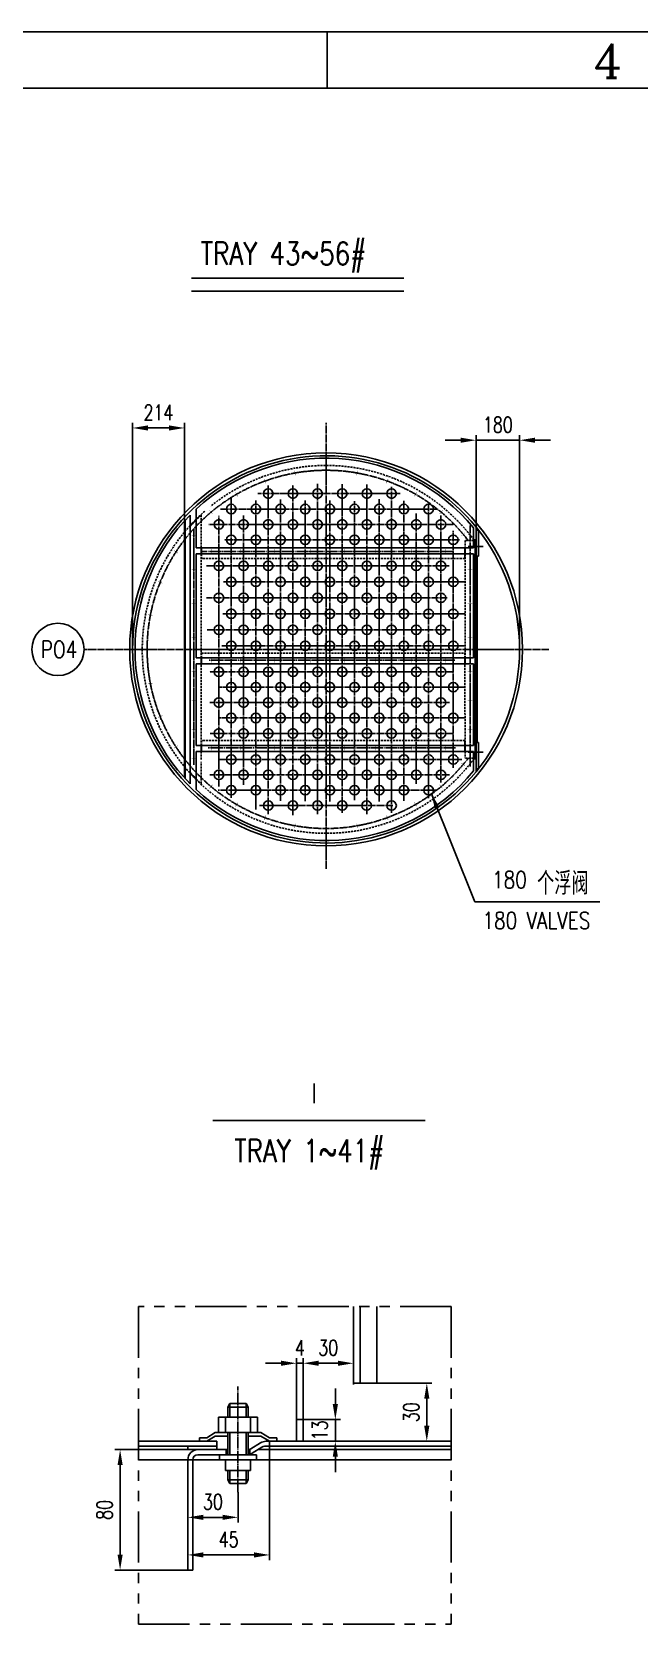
# Model space of a CAD drawing. Extents: x 16825 to 205982, y -10874 to 68273.
# Drawn here: x 173641 to 177407, y 58404 to 68273 of the extents above; entities that cross this region are included whole.
import ezdxf

# ---------------------------------------------------------------- set-up
doc = ezdxf.new("R2010")
doc.units = 0
doc.header["$LTSCALE"] = 5
doc.header["$MEASUREMENT"] = 0
for name, pattern in [('CENTER', [18, 15, -1, 1, -1]), ('DASHED', [0.75, 0.5, -0.25]), ('PHANTOM', [63.5, 31.75, -6.35, 6.35, -6.35, 6.35, -6.35])]:
    doc.linetypes.add(name, pattern=pattern)
doc.layers.get('DEFPOINTS').update_dxf_attribs({"linetype": 'CONTINUOUS'})
for name, color, linetype in [('CEN', 6, 'CENTER'), ('DIM', 1, 'CONTINUOUS'), ('HID', 5, 'DASHED'), ('PHANTOM', 4, 'PHANTOM'), ('THICK', 2, 'CONTINUOUS'), ('THINK', 2, 'CONTINUOUS'), ('THK', 2, 'CONTINUOUS'), ('THN', 4, 'CONTINUOUS'), ('TK', 3, 'CONTINUOUS'), ('TXT', 3, 'CONTINUOUS')]:
    doc.layers.add(name, color=color, linetype=linetype)
doc.styles.add('ROMANC', font='romanc')
doc.styles.get("Standard").update_dxf_attribs({"font": 'simplex', "width": 0.75, "bigfont": 'hzdx'})
doc.dimstyles.new('DIM3', dxfattribs={"dimscale": 0, "dimtxt": 3, "dimasz": 3, "dimexe": 1, "dimexo": 0, "dimgap": 1.5, "dimtad": 1, "dimdec": 4, "dimdsep": 46, "dimtxsty": 'Standard', "dimcen": 3, "dimclrd": 1, "dimclrt": 3, "dimadec": 0, "dimazin": 0, "dimtfac": 0.75, "dimtdec": 4, "dimtix": 1, "dimtmove": 0, "dimatfit": 0, "dimfxl": 0, "dimtolj": 1, "dimtzin": 0, "dimarcsym": 0})

# ---------------------------------------------------------------- blocks, each defined once
blk = doc.blocks.new('*D14')
at = {"layer": 'DEFPOINTS', "color": 0}
for p in [(175323.5, 59671.9), (175522.8, 59671.9), (175323.5, 59537.1)]:
    blk.add_point(p, dxfattribs=at)
at = {"layer": 'DIM', "color": 1, "lineweight": -2}
for p, q in [((175522.8, 59767.9), (175522.8, 59863.9)), ((175522.8, 59537.1), (175522.8, 59671.9)), ((175522.8, 59441.1), (175522.8, 59345.1))]:
    blk.add_line(p, q, dxfattribs=at)
at = {"layer": 'DIM', "lineweight": -2}
for p, q in [((175323.5, 59671.9), (175554.8, 59671.9)), ((175323.5, 59537.1), (175554.8, 59537.1))]:
    blk.add_line(p, q, dxfattribs=at)
at = {"layer": 'DIM', "color": 1}
for points in [[(175506.8, 59767.9), (175538.8, 59767.9), (175522.8, 59671.9)], [(175506.8, 59441.1), (175538.8, 59441.1), (175522.8, 59537.1)]]:
    blk.add_solid(points, dxfattribs=at)
at = {"layer": 'DIM', "color": 3, "insert": (175426.8, 59604.5), "char_height": 96, "attachment_point": 5, "rotation": 90}
blk.add_mtext('\\A1;13', dxfattribs=at)
blk = doc.blocks.new('*D31')
at = {"layer": 'DEFPOINTS', "color": 0}
for p in [(175114.7, 59537.1), (174608.1, 58908.1), (175114.7, 58832.8)]:
    blk.add_point(p, dxfattribs=at)
at = {"layer": 'DIM', "lineweight": -2}
for p, q in [((175114.7, 59537.1), (175114.7, 58800.8)), ((174608.1, 58908.1), (174608.1, 58800.8))]:
    blk.add_line(p, q, dxfattribs=at)
at = {"layer": 'DIM', "color": 1, "lineweight": -2}
blk.add_line((174704.1, 58832.8), (175018.7, 58832.8), dxfattribs=at)
at = {"layer": 'DIM', "color": 1}
for points in [[(174704.1, 58848.8), (174704.1, 58816.8), (174608.1, 58832.8)], [(175018.7, 58848.8), (175018.7, 58816.8), (175114.7, 58832.8)]]:
    blk.add_solid(points, dxfattribs=at)
at = {"layer": 'DIM', "color": 3, "insert": (174861.4, 58928.8), "char_height": 96, "attachment_point": 5}
blk.add_mtext('\\A1;45', dxfattribs=at)
blk = doc.blocks.new('*D30')
at = {"layer": 'DEFPOINTS', "color": 0}
for p in [(174581.6, 59485.3), (174188.1, 58738.8), (174608.1, 58738.8)]:
    blk.add_point(p, dxfattribs=at)
at = {"layer": 'DIM', "lineweight": -2}
for p, q in [((174581.6, 59485.3), (174156.1, 59485.3)), ((174608.1, 58738.8), (174156.1, 58738.8))]:
    blk.add_line(p, q, dxfattribs=at)
at = {"layer": 'DIM', "color": 1, "lineweight": -2}
blk.add_line((174188.1, 59389.3), (174188.1, 58834.8), dxfattribs=at)
at = {"layer": 'DIM', "color": 1}
for points in [[(174172.1, 59389.3), (174204.1, 59389.3), (174188.1, 59485.3)], [(174172.1, 58834.8), (174204.1, 58834.8), (174188.1, 58738.8)]]:
    blk.add_solid(points, dxfattribs=at)
at = {"layer": 'DIM', "color": 3, "insert": (174092.1, 59112.1), "char_height": 96, "attachment_point": 5, "rotation": 90}
blk.add_mtext('\\A1;80', dxfattribs=at)
blk = doc.blocks.new('*D32')
at = {"layer": 'DEFPOINTS', "color": 0}
for p in [(174919.2, 59221.8), (174608.1, 59180.8), (174919.2, 59065.8)]:
    blk.add_point(p, dxfattribs=at)
at = {"layer": 'DIM', "lineweight": -2}
for p, q in [((174919.2, 59221.8), (174919.2, 59033.8)), ((174608.1, 59180.8), (174608.1, 59033.8))]:
    blk.add_line(p, q, dxfattribs=at)
at = {"layer": 'DIM', "color": 1, "lineweight": -2}
blk.add_line((174704.1, 59065.8), (174823.2, 59065.8), dxfattribs=at)
at = {"layer": 'DIM', "color": 1}
for points in [[(174704.1, 59081.8), (174704.1, 59049.8), (174608.1, 59065.8)], [(174823.2, 59081.8), (174823.2, 59049.8), (174919.2, 59065.8)]]:
    blk.add_solid(points, dxfattribs=at)
at = {"layer": 'DIM', "color": 3, "insert": (174763.6, 59161.8), "char_height": 96, "attachment_point": 5}
blk.add_mtext('\\A1;30', dxfattribs=at)
blk = doc.blocks.new('*D16')
at = {"layer": 'DEFPOINTS', "color": 0}
for p in [(175634.6, 60020.8), (175634.6, 59890.1), (175323.5, 59742.5)]:
    blk.add_point(p, dxfattribs=at)
at = {"layer": 'DIM', "lineweight": -2}
for p, q in [((175323.5, 59742.5), (175323.5, 60052.8)), ((175634.6, 59890.1), (175634.6, 60052.8))]:
    blk.add_line(p, q, dxfattribs=at)
at = {"layer": 'DIM', "color": 1, "lineweight": -2}
blk.add_line((175419.5, 60020.8), (175538.6, 60020.8), dxfattribs=at)
at = {"layer": 'DIM', "color": 1}
for points in [[(175419.5, 60036.8), (175419.5, 60004.8), (175323.5, 60020.8)], [(175538.6, 60036.8), (175538.6, 60004.8), (175634.6, 60020.8)]]:
    blk.add_solid(points, dxfattribs=at)
at = {"layer": 'DIM', "color": 3, "insert": (175479, 60116.8), "char_height": 96, "attachment_point": 5}
blk.add_mtext('\\A1;30', dxfattribs=at)
blk = doc.blocks.new('*D15')
at = {"layer": 'DEFPOINTS', "color": 0}
for p in [(175282, 60020.8), (175282, 59671.9), (175323.5, 59671.9)]:
    blk.add_point(p, dxfattribs=at)
at = {"layer": 'DIM', "color": 1, "lineweight": -2}
for p, q in [((175186, 60020.8), (175090, 60020.8)), ((175323.5, 60020.8), (175282, 60020.8)), ((175419.5, 60020.8), (175515.5, 60020.8))]:
    blk.add_line(p, q, dxfattribs=at)
at = {"layer": 'DIM', "lineweight": -2}
for p, q in [((175282, 59671.9), (175282, 60052.8)), ((175323.5, 59671.9), (175323.5, 60052.8))]:
    blk.add_line(p, q, dxfattribs=at)
at = {"layer": 'DIM', "color": 1}
for points in [[(175186, 60036.8), (175186, 60004.8), (175282, 60020.8)], [(175419.5, 60036.8), (175419.5, 60004.8), (175323.5, 60020.8)]]:
    blk.add_solid(points, dxfattribs=at)
at = {"layer": 'DIM', "color": 3, "insert": (175302.8, 60116.8), "char_height": 96, "attachment_point": 5}
blk.add_mtext('\\A1;4', dxfattribs=at)
blk = doc.blocks.new('*D33')
at = {"layer": 'DEFPOINTS', "color": 0}
for p in [(175781, 59897.6), (176090, 59897.6), (175878, 59537.1)]:
    blk.add_point(p, dxfattribs=at)
at = {"layer": 'DIM', "lineweight": -2}
for p, q in [((175781, 59897.6), (176122, 59897.6)), ((175878, 59537.1), (176122, 59537.1))]:
    blk.add_line(p, q, dxfattribs=at)
at = {"layer": 'DIM', "color": 1, "lineweight": -2}
blk.add_line((176090, 59633.1), (176090, 59801.6), dxfattribs=at)
at = {"layer": 'DIM', "color": 1}
for points in [[(176074, 59801.6), (176106, 59801.6), (176090, 59897.6)], [(176074, 59633.1), (176106, 59633.1), (176090, 59537.1)]]:
    blk.add_solid(points, dxfattribs=at)
at = {"layer": 'DIM', "color": 3, "insert": (175994, 59717.4), "char_height": 96, "attachment_point": 5, "rotation": 90}
blk.add_mtext('\\A1;30', dxfattribs=at)
blk = doc.blocks.new('*D52')
at = {"layer": 'DEFPOINTS', "color": 0}
for p in [(174586.5, 65817.6), (174586.5, 65228.8), (174265.5, 64445.3)]:
    blk.add_point(p, dxfattribs=at)
at = {"layer": 'DIM', "lineweight": -2}
for p, q in [((174265.5, 64445.3), (174265.5, 65849.6)), ((174586.5, 65228.8), (174586.5, 65849.6))]:
    blk.add_line(p, q, dxfattribs=at)
at = {"layer": 'DIM', "color": 1, "lineweight": -2}
blk.add_line((174361.5, 65817.6), (174490.5, 65817.6), dxfattribs=at)
at = {"layer": 'DIM', "color": 1}
for points in [[(174361.5, 65833.6), (174361.5, 65801.6), (174265.5, 65817.6)], [(174490.5, 65833.6), (174490.5, 65801.6), (174586.5, 65817.6)]]:
    blk.add_solid(points, dxfattribs=at)
at = {"layer": 'DIM', "color": 3, "insert": (174426, 65913.6), "char_height": 96, "attachment_point": 5}
blk.add_mtext('\\A1;214', dxfattribs=at)
blk = doc.blocks.new('*D51')
at = {"layer": 'DEFPOINTS', "color": 0}
for p in [(176395.5, 65741.7), (176395.5, 65041.5), (176665.5, 64445.3)]:
    blk.add_point(p, dxfattribs=at)
at = {"layer": 'DIM', "color": 1, "lineweight": -2}
for p, q in [((176299.5, 65741.7), (176203.5, 65741.7)), ((176665.5, 65741.7), (176395.5, 65741.7)), ((176761.5, 65741.7), (176857.5, 65741.7))]:
    blk.add_line(p, q, dxfattribs=at)
at = {"layer": 'DIM', "lineweight": -2}
for p, q in [((176395.5, 65041.5), (176395.5, 65773.7)), ((176665.5, 64445.3), (176665.5, 65773.7))]:
    blk.add_line(p, q, dxfattribs=at)
at = {"layer": 'DIM', "color": 1}
for points in [[(176299.5, 65757.7), (176299.5, 65725.7), (176395.5, 65741.7)], [(176761.5, 65757.7), (176761.5, 65725.7), (176665.5, 65741.7)]]:
    blk.add_solid(points, dxfattribs=at)
at = {"layer": 'DIM', "color": 3, "insert": (176530.5, 65837.7), "char_height": 96, "attachment_point": 5}
blk.add_mtext('\\A1;180', dxfattribs=at)

msp = doc.modelspace()

# ---------------------------------------------------------------- linework, layer by layer
at = {"layer": 'CEN', "ltscale": 0.6}
for p, q in [((175465.526, 63084.802), (175465.526, 65849.08)), ((175107.026, 63424.519), (175107.026, 65460.166)), ((175260.026, 63417.482), (175260.026, 65463.552)), ((175413.026, 63423.36), (175413.026, 65472.019)), ((175566.026, 63432.63), (175566.026, 65468.632)), ((175719.026, 63424.684), (175719.026, 65466.902)), ((175872.026, 63431.735), (175872.026, 65452.928)), ((174877.526, 63524.624), (174877.526, 65386.779)), ((175030.526, 63452.588), (175030.526, 65368.034)), ((175925.392, 65410.564), (175042.265, 65410.564)), ((175183.526, 63507.198), (175183.526, 65374.38)), ((175336.526, 63504.144), (175336.526, 65368.725)), ((175489.526, 63501.495), (175489.526, 65368.725)), ((175642.526, 63510.765), (175642.526, 65363.645)), ((175795.526, 63502.972), (175795.526, 65375.461)), ((175948.526, 63507.06), (175948.526, 65366.799)), ((176101.526, 63523.007), (176101.526, 65355.041)), ((174801.026, 63594.541), (174801.026, 65273.396)), ((176154.873, 65315.314), (174805.568, 65315.314)), ((174954.026, 63605.135), (174954.026, 65279.009)), ((176025.026, 63611.471), (176025.026, 65288.25)), ((176178.026, 63619.451), (176178.026, 65275.514)), ((174645.026, 65192.896), (174645.026, 64445.314)), ((176254.526, 65220.064), (174737.893, 65220.064)), ((176254.526, 63711.51), (176254.526, 65179.89)), ((176358.026, 65212.187), (176358.026, 63719.454)), ((176293.305, 65124.814), (174835.303, 65124.814)), ((176439.572, 65082.891), (176346.032, 65082.891)), ((176227.787, 64962.814), (174724.526, 64962.814)), ((176328.026, 64863.814), (174829.467, 64863.814)), ((176217.133, 64764.814), (174724.526, 64764.814)), ((176328.026, 64665.814), (174824.141, 64665.814)), ((176235.777, 64566.814), (174728.256, 64566.814)), ((176845.945, 64445.314), (173964.958, 64445.314)), ((174645.026, 63730.236), (174645.026, 64445.314)), ((176328.026, 64467.814), (174816.15, 64467.814)), ((176254.526, 64305.814), (174741.671, 64305.814)), ((176325.885, 64210.564), (174796.526, 64210.564)), ((176231.741, 64115.314), (174745.222, 64115.314)), ((176327.015, 64020.064), (174796.526, 64020.064)), ((176254.526, 63924.814), (174745.946, 63924.814)), ((176307.094, 63762.814), (174796.526, 63762.814)), ((176439.572, 63807.736), (176346.032, 63807.736)), ((176229.962, 63667.564), (174743.493, 63667.564)), ((176151.07, 63572.314), (174796.526, 63572.314)), ((175878.402, 63477.064), (175051.62, 63477.064))]:
    msp.add_line(p, q, dxfattribs=at)
at = {"layer": 'CEN'}
for p, q in [((176256.414, 65052.814), (174690.026, 65052.814)), ((176264.718, 64377.814), (174735.026, 64377.814)), ((176268.026, 63834.814), (174735.026, 63834.814)), ((174919.162, 59221.809), (174919.162, 59876.81))]:
    msp.add_line(p, q, dxfattribs=at)
at = {"layer": 'CEN', "ltscale": 0.6}
msp.add_arc((175465.526, 64445.314), 1110, 37.4578773, 322.5421227, dxfattribs=at)
at = {"layer": 'DIM'}
msp.add_circle((173802.772, 64445.314), 162.187, dxfattribs=at)
at = {"layer": 'HID', "ltscale": 5}
for p, q in [((174690.026, 65276.8), (174690.026, 65075.314)), ((174690.026, 65037.814), (174690.026, 64422.814)), ((174693.026, 65037.814), (174693.026, 65007.814)), ((176380.526, 65120.391), (176328.026, 65120.391)), ((176328.026, 65120.391), (176328.026, 65075.314)), ((176328.026, 65037.814), (176328.026, 64422.814)), ((176325.026, 65007.814), (174693.026, 65007.814)), ((174690.026, 64392.814), (174690.026, 64422.814)), ((174690.026, 63849.814), (174690.026, 64355.314)), ((174693.026, 64422.814), (176325.026, 64422.814)), ((174693.026, 64392.814), (174693.026, 64422.814)), ((176325.026, 64392.814), (176325.026, 64422.814)), ((176328.026, 63849.814), (176325.026, 64355.314)), ((176328.026, 64392.814), (176328.026, 64422.814)), ((176325.026, 63879.814), (174693.026, 63879.814)), ((174693.026, 63849.814), (174693.026, 63879.814)), ((174690.026, 63762.814), (174690.026, 63812.314)), ((176328.026, 63812.314), (176328.026, 63770.236)), ((176380.526, 63770.236), (176328.026, 63770.236)), ((174690.026, 63613.828), (174690.026, 63747.814))]:
    msp.add_line(p, q, dxfattribs=at)
at = {"layer": 'HID', "ltscale": 10}
msp.add_line((174608.122, 59423.024), (174639.226, 59423.024), dxfattribs=at)
at = {"layer": 'HID', "ltscale": 5}
for radius, start, end in [(1140, 36.4987253, 128.8756004), (1140, 131.3400253, 134.9572467), (1137, 133.0046766, 135.1083968), (1140, 137.6866012, 180), (1140, 180, 222.3133988), (1140, 225.0427533, 323.5012747), (1137, 224.8916032, 226.9953234)]:
    msp.add_arc((175465.526, 64445.314), radius, start, end, dxfattribs=at)
at = {"layer": 'PHANTOM', "ltscale": 0.5}
for p, q in [((176325.026, 65037.814), (176325.026, 65007.814)), ((176325.026, 63849.814), (176325.026, 63879.814))]:
    msp.add_line(p, q, dxfattribs=at)
at = {"layer": 'PHANTOM', "ltscale": 2}
for p, q in [((176241.688, 60372.49), (174301.443, 60372.49)), ((174301.443, 60372.49), (174301.443, 58403.843)), ((176241.688, 60372.49), (176241.688, 58403.843)), ((174301.443, 58403.843), (176241.688, 58403.843))]:
    msp.add_line(p, q, dxfattribs=at)
at = {"layer": 'THICK'}
for p, q in [((176380.526, 64392.814), (174660.026, 64392.814)), ((176380.526, 64355.314), (174660.026, 64355.314)), ((176325.026, 64355.314), (176325.026, 64392.814)), ((176328.026, 64355.314), (176328.026, 64392.814))]:
    msp.add_line(p, q, dxfattribs=at)
for centre in [(175107.026, 65410.564), (175260.026, 65410.564), (175413.026, 65410.564), (175566.026, 65410.564), (175719.026, 65410.564), (175872.026, 65410.564), (174877.526, 65315.314), (175030.526, 65315.314), (175183.526, 65315.314), (175336.526, 65315.314), (175489.526, 65315.314), (175642.526, 65315.314), (175795.526, 65315.314), (175948.526, 65315.314), (176101.526, 65315.314), (174801.026, 65220.064), (174954.026, 65220.064), (175107.026, 65220.064), (175260.026, 65220.064), (175413.026, 65220.064), (175566.026, 65220.064), (175719.026, 65220.064), (175872.026, 65220.064), (176025.026, 65220.064), (176178.026, 65220.064), (174877.526, 65124.814), (175030.526, 65124.814), (175183.526, 65124.814), (175336.526, 65124.814), (175489.526, 65124.814), (175642.526, 65124.814), (175795.526, 65124.814), (175948.526, 65124.814), (176101.526, 65124.814), (176254.526, 65124.814), (174801.026, 64962.814), (174954.026, 64962.814), (175107.026, 64962.814), (175260.026, 64962.814), (175413.026, 64962.814), (175566.026, 64962.814), (175719.026, 64962.814), (175872.026, 64962.814), (176025.026, 64962.814), (176178.026, 64962.814), (174877.526, 64863.814), (175030.526, 64863.814), (175183.526, 64863.814), (175336.526, 64863.814), (175489.526, 64863.814), (175642.526, 64863.814), (175795.526, 64863.814), (175948.526, 64863.814), (176101.526, 64863.814), (176254.526, 64863.814), (174801.026, 64764.814), (174954.026, 64764.814), (175107.026, 64764.814), (175260.023, 64764.814), (175413.026, 64764.814), (175566.026, 64764.814), (175719.026, 64764.814), (175872.026, 64764.814), (176025.026, 64764.814), (176178.026, 64764.814), (174877.526, 64665.814), (175030.526, 64665.814), (175183.526, 64665.814), (175336.526, 64665.814), (175489.526, 64665.814), (175642.526, 64665.814), (175795.526, 64665.814), (175948.526, 64665.814), (176101.526, 64665.814), (176254.526, 64665.814), (174801.026, 64566.814), (174954.026, 64566.814), (175107.026, 64566.814), (175260.026, 64566.814), (175413.026, 64566.814), (175566.026, 64566.814), (175719.026, 64566.814), (175872.026, 64566.814), (176025.026, 64566.814), (176178.026, 64566.814), (174877.526, 64467.814), (175030.526, 64467.814), (175183.526, 64467.814), (175336.526, 64467.814), (175489.526, 64467.814), (175642.526, 64467.814), (175795.526, 64467.814), (175948.526, 64467.814), (176101.526, 64467.814), (176254.526, 64467.814), (174801.026, 64305.814), (174954.026, 64305.814), (175107.026, 64305.814), (175260.026, 64305.814), (175413.026, 64305.814), (175566.026, 64305.814), (175719.026, 64305.814), (175872.026, 64305.814), (176025.026, 64305.814), (176178.026, 64305.814), (174877.526, 64210.564), (175030.526, 64210.564), (175183.526, 64210.564), (175336.526, 64210.564), (175489.526, 64210.564), (175642.526, 64210.564), (175795.526, 64210.564), (175948.526, 64210.564), (176101.526, 64210.564), (176254.526, 64210.564), (174801.026, 64115.314), (174877.526, 64020.064), (174954.026, 64115.314), (175030.526, 64020.064), (175107.026, 64115.314), (175183.526, 64020.064), (175260.026, 64115.314), (175336.526, 64020.064), (175413.026, 64115.314), (175489.526, 64020.064), (175566.026, 64115.314), (175642.526, 64020.064), (175719.026, 64115.314), (175795.526, 64020.064), (175872.026, 64115.314), (175948.526, 64020.064), (176025.026, 64115.314), (176101.526, 64020.064), (176178.026, 64115.314), (176254.526, 64020.064), (174801.026, 63924.814), (174954.026, 63924.814), (175107.026, 63924.814), (175260.026, 63924.814), (175413.026, 63924.814), (175566.026, 63924.814), (175719.026, 63924.814), (175872.026, 63924.814), (176025.026, 63924.814), (176178.026, 63924.814), (174877.526, 63762.814), (175030.526, 63762.814), (175183.526, 63762.814), (175336.526, 63762.814), (175489.526, 63762.814), (175642.526, 63762.814), (175795.526, 63762.814), (175948.526, 63762.814), (176101.526, 63762.814), (176254.526, 63762.814), (174801.026, 63667.564), (174954.026, 63667.564), (175107.026, 63667.564), (175260.026, 63667.564), (175413.026, 63667.564), (175566.026, 63667.564), (175719.026, 63667.564), (175872.026, 63667.564), (176025.026, 63667.564), (176178.026, 63667.564), (174877.526, 63572.314), (175030.526, 63572.314), (175183.526, 63572.314), (175336.526, 63572.314), (175489.526, 63572.314), (175642.526, 63572.314), (175795.526, 63572.314), (175948.526, 63572.314), (176101.526, 63572.314), (175107.026, 63477.064), (175260.026, 63477.064), (175413.026, 63477.064), (175566.026, 63477.064), (175717.048, 63477.064), (175872.026, 63477.064)]:
    msp.add_circle(centre, 29.25, dxfattribs=at)
at = {"layer": 'THINK'}
for p, q in [((174622.526, 65278.126), (174622.526, 64445.314)), ((174660.026, 65314.448), (174660.026, 65075.314)), ((176380.526, 65198.308), (176380.526, 65075.314)), ((176395.526, 65203.667), (176395.526, 64445.314)), ((176410.526, 65184.891), (176395.526, 65184.891)), ((176410.526, 65184.891), (176410.526, 65022.891)), ((176380.526, 65075.314), (174660.026, 65075.314)), ((176380.526, 65037.814), (174660.026, 65037.814)), ((174660.026, 65037.814), (174660.026, 64422.814)), ((174690.026, 65075.314), (174690.026, 65037.814)), ((174693.026, 65075.314), (174693.026, 65037.814)), ((176325.026, 65075.314), (176325.026, 65037.814)), ((176328.026, 65075.314), (176328.026, 65037.814)), ((176395.526, 65120.391), (176380.526, 65120.391)), ((176380.526, 65037.814), (176380.526, 64445.314)), ((176395.526, 65123.391), (176381.938, 65123.391)), ((176389.526, 65120.391), (176389.526, 64445.314)), ((176410.526, 65022.891), (176395.526, 65022.891)), ((176401.526, 65019.891), (176395.526, 65019.891)), ((174622.526, 63612.502), (174622.526, 64445.314)), ((174660.026, 64392.814), (174660.026, 64445.314)), ((176380.526, 64392.814), (176380.526, 64445.314)), ((176389.526, 63770.236), (176389.526, 64445.314)), ((176395.526, 63686.96), (176395.526, 64445.314)), ((174660.026, 63849.814), (174660.026, 64355.314)), ((176380.526, 63849.814), (176380.526, 64355.314)), ((176401.526, 63870.736), (176395.526, 63870.736)), ((176410.526, 63867.736), (176395.526, 63867.736)), ((176410.526, 63705.736), (176410.526, 63867.736)), ((176380.526, 63849.814), (174660.026, 63849.814)), ((176380.526, 63812.314), (174660.026, 63812.314)), ((174660.026, 63576.179), (174660.026, 63812.314)), ((174690.026, 63812.314), (174690.026, 63849.814)), ((174693.026, 63812.314), (174693.026, 63849.814)), ((176325.026, 63812.314), (176325.026, 63849.814)), ((176328.026, 63812.314), (176328.026, 63849.814)), ((176380.526, 63692.32), (176380.526, 63812.314)), ((176395.526, 63770.236), (176380.526, 63770.236)), ((176395.526, 63767.236), (176381.938, 63767.236)), ((176410.526, 63705.736), (176395.526, 63705.736))]:
    msp.add_line(p, q, dxfattribs=at)
for radius, start, end in [(1218, 0, 180), (1200, 39.1949678, 180), (1185, 39.4524777, 132.8238634), (1185, 135.3483188, 180), (1140, 134.9572467, 137.6866012), (1137, 135.1083968, 137.8529291), (1200, 0, 39.1949678), (1218, 180, 0), (1200, 180, 320.8050322), (1185, 180, 224.6516812), (1200, 320.8050322, 0), (1137, 222.1470709, 224.8916032), (1140, 222.3133988, 225.0427533), (1185, 227.1761366, 320.5475223)]:
    msp.add_arc((175465.526, 64445.314), radius, start, end, dxfattribs=at)
at = {"layer": 'THK'}
for p, q in [((174631.367, 66746.132), (175948.579, 66746.132)), ((174631.367, 66666.065), (175948.579, 66666.065)), ((174586.526, 65240.036), (174586.526, 63650.591)), ((174592.526, 65246.623), (174592.526, 63644.005)), ((176401.526, 64445.314), (176401.526, 65019.891)), ((176401.526, 64445.314), (176401.526, 63870.736)), ((174690.026, 64392.814), (174690.026, 64355.314)), ((174693.026, 64392.814), (174693.026, 64355.314)), ((174762.706, 61524.4), (176079.918, 61524.4)), ((175634.554, 59897.581), (175634.554, 60372.49)), ((175676.026, 59897.581), (175676.026, 60372.49)), ((175781.026, 59897.581), (175781.026, 60372.49)), ((175634.554, 59897.581), (175781.026, 59897.581)), ((174867.756, 59770.831), (174856.954, 59747.934)), ((174981.37, 59747.934), (174856.954, 59747.934)), ((174856.954, 59747.934), (174856.954, 59686.431)), ((174970.567, 59770.831), (174867.756, 59770.831)), ((174981.37, 59747.934), (174970.567, 59770.831)), ((174981.37, 59747.934), (174981.37, 59686.431)), ((175040.352, 59686.431), (174797.971, 59686.431)), ((174797.971, 59686.431), (174797.971, 59592.096)), ((174841.442, 59686.431), (174841.442, 59592.096)), ((174996.881, 59686.431), (174996.881, 59592.096)), ((175040.352, 59686.431), (175040.352, 59592.096)), ((175282.042, 59671.927), (175323.514, 59671.927)), ((175282.042, 59671.927), (175323.514, 59671.927)), ((175282.042, 59537.143), (175282.042, 59671.927)), ((175323.514, 59537.143), (175323.514, 59671.927)), ((174301.443, 59537.143), (174787.045, 59537.143)), ((174680.039, 59559.537), (174680.039, 59537.143)), ((174680.039, 59559.537), (174725.09, 59559.537)), ((174725.09, 59559.537), (174778.223, 59592.096)), ((174725.09, 59537.143), (174778.223, 59569.701)), ((174778.223, 59592.096), (174919.878, 59592.096)), ((174778.223, 59569.701), (174856.954, 59569.701)), ((174787.045, 59485.302), (174787.045, 59537.143)), ((174856.954, 59592.096), (174856.954, 59454.199)), ((175061.532, 59592.096), (174919.878, 59592.096)), ((174981.37, 59592.096), (174981.37, 59454.199)), ((175061.532, 59569.701), (174981.37, 59569.701)), ((175059.552, 59527.687), (174999.302, 59490.03)), ((175114.665, 59559.537), (175061.532, 59592.096)), ((175114.665, 59537.143), (175061.532, 59569.701)), ((175092.523, 59537.143), (175282.042, 59537.143)), ((175159.717, 59559.537), (175114.665, 59559.537)), ((175159.717, 59559.537), (175159.717, 59537.143)), ((175282.042, 59537.143), (176241.688, 59537.143)), ((174301.443, 59506.039), (174787.045, 59506.039)), ((174301.443, 59485.302), (174856.954, 59485.302)), ((174608.122, 59423.024), (174301.443, 59423.024)), ((174608.122, 59485.302), (174608.122, 59506.039)), ((174608.122, 58738.807), (174608.122, 59423.095)), ((174639.226, 58738.807), (174639.226, 59423.095)), ((174639.226, 59423.024), (174804.218, 59423.024)), ((174670.33, 59454.199), (174973.897, 59454.199)), ((175034.105, 59454.199), (174804.218, 59454.199)), ((174804.218, 59454.199), (174804.218, 59422.304)), ((175034.105, 59422.304), (174804.218, 59422.304)), ((174841.442, 59422.304), (174841.442, 59356.158)), ((174846.586, 59485.302), (174846.586, 59454.199)), ((174981.37, 59485.302), (174982.817, 59485.302)), ((174991.738, 59486.609), (174991.738, 59456.812)), ((174996.881, 59422.304), (174996.881, 59356.158)), ((175067.117, 59501.311), (175006.867, 59463.654)), ((175034.105, 59454.199), (175034.105, 59422.304)), ((175034.105, 59423.024), (176241.688, 59423.024)), ((175041.504, 59485.302), (176241.688, 59485.302)), ((175083.602, 59506.039), (175282.042, 59506.039)), ((175282.042, 59506.039), (176241.688, 59506.039)), ((174996.881, 59356.158), (174841.442, 59356.158)), ((174856.954, 59297.6), (174856.954, 59354.843)), ((174981.37, 59297.6), (174981.37, 59354.843)), ((174981.37, 59297.6), (174856.954, 59297.6)), ((174867.756, 59274.703), (174856.954, 59297.6)), ((174970.567, 59274.703), (174867.756, 59274.703)), ((174981.37, 59297.6), (174970.567, 59274.703)), ((174639.226, 58738.807), (174608.122, 58738.807))]:
    msp.add_line(p, q, dxfattribs=at)
at = {"layer": 'THK', "const_width": 2.25}
for points in [[(175286.711, 65540.908), (175258.841, 65535.993)], [(175275.233, 65524.515), (175270.319, 65552.385)], [(175479.676, 65555.314), (175451.376, 65555.314)], [(175465.526, 65541.164), (175465.526, 65569.464)], [(175644.34, 65540.908), (175672.21, 65535.993)], [(175655.818, 65524.515), (175660.732, 65552.385)], [(175099.18, 65493.212), (175072.587, 65483.533)], [(175090.723, 65475.076), (175081.044, 65501.669)], [(175831.871, 65493.212), (175858.465, 65483.533)], [(175840.328, 65475.076), (175850.008, 65501.669)], [(174922.78, 65413.677), (174898.271, 65399.527)], [(174917.601, 65394.348), (174903.451, 65418.856)], [(176008.271, 65413.677), (176032.78, 65399.527)], [(176013.451, 65394.348), (176027.601, 65418.856)], [(174762.871, 65304.719), (174741.192, 65286.528)], [(174761.127, 65284.784), (174742.936, 65306.463)], [(176168.18, 65304.719), (176189.859, 65286.528)], [(176169.924, 65284.784), (176188.115, 65306.463)], [(174659.176, 65150.314), (174630.876, 65150.314)], [(174645.026, 65136.164), (174645.026, 65164.464)], [(176304.995, 65149.713), (176326.675, 65167.904)], [(176306.74, 65169.648), (176324.93, 65147.969)], [(174546.469, 65042.157), (174522.734, 65057.57)], [(174526.895, 65037.996), (174542.308, 65061.73)], [(174767.843, 65052.814), (174739.543, 65052.814)], [(174753.026, 65038.664), (174753.026, 65066.964)], [(174947.176, 65052.814), (174918.876, 65052.814)], [(174933.026, 65038.664), (174933.026, 65066.964)], [(175157.176, 65052.814), (175128.876, 65052.814)], [(175143.026, 65038.664), (175143.026, 65066.964)], [(175382.176, 65052.814), (175353.876, 65052.814)], [(175368.026, 65038.664), (175368.026, 65066.964)], [(175592.176, 65052.814), (175563.876, 65052.814)], [(175578.026, 65038.664), (175578.026, 65066.964)], [(175787.176, 65052.814), (175758.876, 65052.814)], [(175773.026, 65038.664), (175773.026, 65066.964)], [(176012.176, 65052.814), (175983.876, 65052.814)], [(175998.026, 65038.664), (175998.026, 65066.964)], [(176222.176, 65052.814), (176193.876, 65052.814)], [(176208.026, 65038.664), (176208.026, 65066.964)], [(174659.176, 64940.314), (174630.876, 64940.314)], [(174645.026, 64926.164), (174645.026, 64954.464)], [(176372.176, 64940.314), (176343.876, 64940.314)], [(176358.026, 64926.164), (176358.026, 64954.464)], [(174449.471, 64855.826), (174423.232, 64866.428)], [(174431.051, 64848.007), (174441.652, 64874.247)], [(174645.026, 64716.164), (174645.026, 64744.464)], [(176358.026, 64716.164), (176358.026, 64744.464)], [(174389.81, 64654.412), (174362.029, 64659.812)], [(174373.22, 64643.222), (174378.619, 64671.002)], [(174659.176, 64730.314), (174630.876, 64730.314)], [(176372.176, 64730.314), (176343.876, 64730.314)], [(174369.676, 64445.314), (174341.376, 64445.314)], [(174355.526, 64431.164), (174355.526, 64459.464)], [(174659.176, 64520.314), (174630.876, 64520.314)], [(174645.026, 64506.164), (174645.026, 64534.464)], [(176372.176, 64520.314), (176343.876, 64520.314)], [(176358.026, 64506.164), (176358.026, 64534.464)], [(174767.843, 64377.814), (174739.543, 64377.814)], [(174753.026, 64363.664), (174753.026, 64391.964)], [(174947.176, 64377.814), (174918.876, 64377.814)], [(174933.026, 64363.664), (174933.026, 64391.964)], [(175157.176, 64377.814), (175128.876, 64377.814)], [(175143.026, 64363.664), (175143.026, 64391.964)], [(175382.176, 64377.814), (175353.876, 64377.814)], [(175368.026, 64363.664), (175368.026, 64391.964)], [(175592.176, 64377.814), (175563.876, 64377.814)], [(175578.026, 64363.664), (175578.026, 64391.964)], [(175787.176, 64377.814), (175758.876, 64377.814)], [(175773.026, 64363.664), (175773.026, 64391.964)], [(176012.176, 64377.814), (175983.876, 64377.814)], [(175998.026, 64363.664), (175998.026, 64391.964)], [(176222.176, 64377.814), (176193.876, 64377.814)], [(176208.026, 64363.664), (176208.026, 64391.964)], [(174373.22, 64247.406), (174378.619, 64219.626)], [(174659.176, 64310.314), (174630.876, 64310.314)], [(174645.026, 64296.164), (174645.026, 64324.464)], [(176372.176, 64310.314), (176343.876, 64310.314)], [(176358.026, 64296.164), (176358.026, 64324.464)], [(174389.81, 64236.216), (174362.029, 64230.816)], [(174659.176, 64130.314), (174630.876, 64130.314)], [(174645.026, 64116.164), (174645.026, 64144.464)], [(176372.176, 64130.314), (176343.876, 64130.314)], [(176358.026, 64116.164), (176358.026, 64144.464)], [(174449.471, 64034.801), (174423.232, 64024.2)], [(174431.051, 64042.62), (174441.652, 64016.381)], [(174659.176, 63950.314), (174630.876, 63950.314)], [(174645.026, 63936.164), (174645.026, 63964.464)], [(176372.176, 63950.314), (176343.876, 63950.314)], [(176358.026, 63936.164), (176358.026, 63964.464)], [(174526.895, 63852.632), (174542.308, 63828.897)], [(174546.469, 63848.471), (174522.734, 63833.058)], [(174659.176, 63770.314), (174630.876, 63770.314)], [(174645.026, 63756.164), (174645.026, 63784.464)], [(174767.843, 63834.814), (174739.543, 63834.814)], [(174753.026, 63820.664), (174753.026, 63848.964)], [(174947.176, 63834.814), (174918.876, 63834.814)], [(174933.026, 63820.664), (174933.026, 63848.964)], [(175157.176, 63834.814), (175128.876, 63834.814)], [(175143.026, 63820.664), (175143.026, 63848.964)], [(175382.176, 63834.814), (175353.876, 63834.814)], [(175368.026, 63820.664), (175368.026, 63848.964)], [(175592.176, 63834.814), (175563.876, 63834.814)], [(175578.026, 63820.664), (175578.026, 63848.964)], [(175787.176, 63834.814), (175758.876, 63834.814)], [(175773.026, 63820.664), (175773.026, 63848.964)], [(176012.176, 63834.814), (175983.876, 63834.814)], [(175998.026, 63820.664), (175998.026, 63848.964)], [(176222.176, 63834.814), (176193.876, 63834.814)], [(176208.026, 63820.664), (176208.026, 63848.964)], [(176304.995, 63740.915), (176326.675, 63722.724)], [(176306.74, 63720.98), (176324.93, 63742.659)], [(174762.871, 63585.909), (174741.192, 63604.1)], [(174761.127, 63605.844), (174742.936, 63584.165)], [(176168.18, 63585.909), (176189.859, 63604.1)], [(176169.924, 63605.844), (176188.115, 63584.165)], [(174922.78, 63476.951), (174898.271, 63491.101)], [(174917.601, 63496.28), (174903.451, 63471.771)], [(176008.271, 63476.951), (176032.78, 63491.101)], [(176013.451, 63496.28), (176027.601, 63471.771)], [(175099.18, 63397.415), (175072.587, 63407.095)], [(175090.723, 63415.552), (175081.044, 63388.958)], [(175275.233, 63366.112), (175270.319, 63338.242)], [(175655.818, 63366.112), (175660.732, 63338.242)], [(175831.871, 63397.415), (175858.465, 63407.095)], [(175840.328, 63415.552), (175850.008, 63388.958)], [(175286.711, 63349.72), (175258.841, 63354.634)], [(175479.676, 63335.314), (175451.376, 63335.314)], [(175465.526, 63349.464), (175465.526, 63321.164)], [(175644.34, 63349.72), (175672.21, 63354.634)]]:
    msp.add_lwpolyline(points, dxfattribs=at)
at = {"layer": 'THK'}
for centre, radius, start, end in [((175092.523, 59474.935), 62.208, 90, 122.0053832), ((174670.33, 59423.095), 62.208, 90, 180), ((174670.33, 59423.095), 31.104, 90, 180), ((174973.897, 59516.407), 62.208, 276.8995799, 302.0053832), ((174982.817, 59516.407), 31.104, 270, 302.0053832), ((175083.602, 59474.935), 31.104, 90, 122.0053832)]:
    msp.add_arc(centre, radius, start, end, dxfattribs=at)
at = {"layer": 'THN'}
for p, q in [((174867.756, 59686.431), (174867.756, 59770.831)), ((174970.567, 59686.431), (174970.567, 59770.831)), ((174867.756, 59454.199), (174867.756, 59592.096)), ((174970.567, 59454.199), (174970.567, 59592.096)), ((174867.756, 59354.843), (174867.756, 59274.703)), ((174970.567, 59354.843), (174970.567, 59274.703))]:
    msp.add_line(p, q, dxfattribs=at)
at = {"layer": 'TK'}
for p, q in [((184169.065, 68272.715), (159879.065, 68272.715)), ((175471.565, 67922.715), (175471.565, 68272.715)), ((183819.065, 67922.715), (160754.065, 67922.715)), ((176387.055, 62881.432), (177162.265, 62881.432))]:
    msp.add_line(p, q, dxfattribs=at)

# ---------------------------------------------------------------- texts
at = {"layer": 'TK', "style": 'ROMANC'}
msp.add_text('4', height=210, dxfattribs=at).set_placement((177122.474, 67988.531))
at = {"layer": 'TXT', "width": 0.8}
for s, height, p in [('TRAY 43~56#', 140, (174688.227, 66828.845)), ('PO4', 105, (173695.89, 64392.297)), ('180 ', 105, (176494.505, 62965.458)), ('个浮阀', 140, (176773.948, 62925.213)), ('180 VALVES', 105, (176434.964, 62712.588)), ('Ⅰ', 140, (175337.793, 61619.287)), ('TRAY 1~41#', 140, (174896.183, 61267.908))]:
    msp.add_text(s, height=height, dxfattribs=at).set_placement(p)

# ---------------------------------------------------------------- dimensions: what is measured, and where the dimension line sits
at = {"layer": 'DIM'}
for base, p1, p2, angle, text, picture, middle in [((174586.526, 65817.639), (174265.526, 64445.314), (174586.526, 65228.809), 180, '214', '*D52', (174426.026, 65913.639)), ((176395.526, 65741.741), (176665.526, 64445.314), (176395.526, 65041.473), 180, '180', '*D51', (176530.526, 65837.741)), ((175522.841, 59671.927), (175323.514, 59537.143), (175323.514, 59671.927), 90, '13', '*D14', (175426.841, 59604.535)), ((176089.966, 59897.581), (175878.04, 59537.143), (175781.026, 59897.581), 90, '30', '*D33', (175993.966, 59717.362)), ((174188.085, 58738.807), (174581.576, 59485.302), (174608.122, 58738.807), 90, '80', '*D30', (174092.085, 59112.055))]:
    dim = msp.add_linear_dim(base=base, p1=p1, p2=p2, angle=angle, text=text, dimstyle='DIM3', override={"dimscale": 32, "dimdec": 2, "dimclre": 256, "dimtdec": 2}, dxfattribs=at)
    dim.commit()
    dim.dimension.update_dxf_attribs({"geometry": picture, "text_midpoint": middle})
for base, p1, p2, text, picture, middle in [((175282.042, 60020.848), (175323.514, 59671.927), (175282.042, 59671.927), '4', '*D15', (175302.778, 60116.848)), ((175634.554, 60020.848), (175323.514, 59742.462), (175634.554, 59890.091), '30', '*D16', (175479.034, 60116.848)), ((175114.665, 58832.818), (174608.122, 58908.141), (175114.665, 59537.143), '45', '*D31', (174861.393, 58928.818)), ((174919.162, 59065.806), (174608.122, 59180.792), (174919.162, 59221.809), '30', '*D32', (174763.642, 59161.806))]:
    dim = msp.add_linear_dim(base=base, p1=p1, p2=p2, text=text, dimstyle='DIM3', override={"dimscale": 32, "dimdec": 2, "dimclre": 256, "dimtdec": 2}, dxfattribs=at)
    dim.commit()
    dim.dimension.update_dxf_attribs({"geometry": picture, "text_midpoint": middle})

# ---------------------------------------------------------------- leaders
msp.add_leader([(176119.275, 63549.064), (176387.055, 62881.432)], dimstyle='DIM3', override={"dimscale": 32, "dimgap": 1.5, "dimtad": 0, "dimdec": 2, "dimclre": 256, "dimtdec": 2}, dxfattribs=at)

doc.saveas('drawing.dxf')
